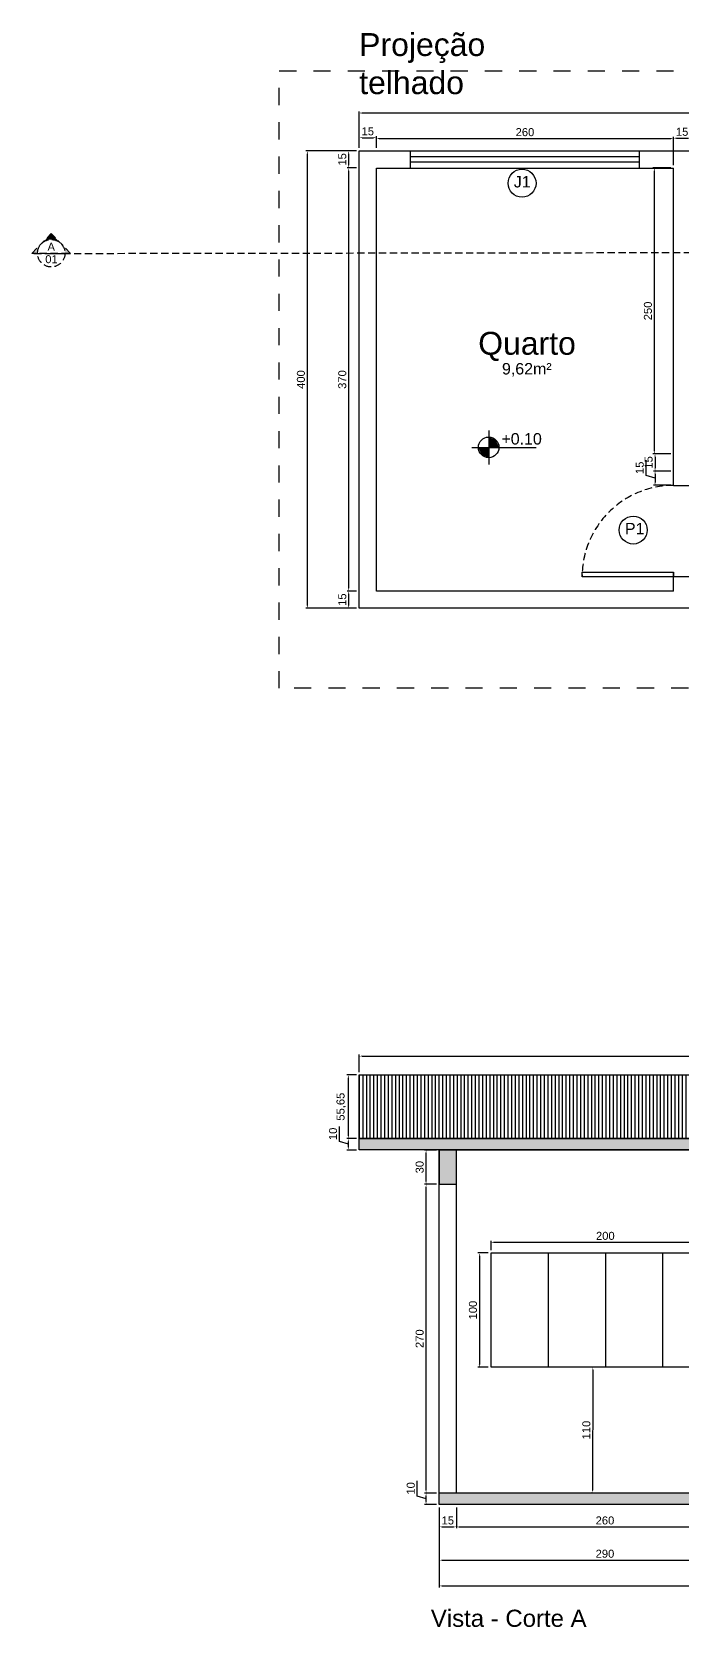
# Model space of a CAD drawing. Header units: millimetres. Extents: x -4297 to -1198, y -429 to 1112.
# Drawn here: x -4297 to -3728, y -306 to 1089 of the extents above; entities that cross this region are included whole.
import ezdxf

# ---------------------------------------------------------------- set-up
doc = ezdxf.new("R2010")
doc.units = ezdxf.units.MM
doc.linetypes.add('JIS_02_1.0', pattern=[2, 1, -1])
doc.linetypes.add('TRACEJADA2', pattern=[9.525, 6.35, -3.175])
for name, color, linetype in [('AMARELA', 50, 'Continuous'), ('Camada1', 200, 'TRACEJADA2'), ('Projeção', 10, 'JIS_02_1.0'), ('VERDE', 70, 'Continuous')]:
    doc.layers.add(name, color=color, linetype=linetype)
doc.styles.add('Anotativo', font='arial.ttf')
doc.styles.get("Standard").update_dxf_attribs({"font": 'arial.ttf'})
doc.styles.add('T20', font='arial.ttf', dxfattribs={"height": 15})
doc.dimstyles.new('Cota', dxfattribs={"dimtxt": 7, "dimasz": 2.5, "dimexe": 1.25, "dimexo": 2.5, "dimgap": 2, "dimtad": 1, "dimtxsty": 'Standard', "dimcen": 2.5, "dimclrd": 256, "dimclre": 256, "dimadec": 0, "dimazin": 0, "dimtfac": 1, "dimtmove": 1, "dimatfit": 3, "dimfxl": 1, "dimlwd": -1, "dimarcsym": 0})

# ---------------------------------------------------------------- blocks, each defined once
blk = doc.blocks.new('Janela 200 2.0')
for p, q in [((-100, 0), (-100, 15)), ((100, 15), (100, 0))]:
    blk.add_line(p, q)
at = {"layer": 'VERDE'}
for p, q in [((-100, 10), (100, 10)), ((100, 5), (-100, 5))]:
    blk.add_line(p, q, dxfattribs=at)
blk = doc.blocks.new('Cota-nivel-p')
for p, q in [((0, 0.297), (0, -0.297)), ((-0.297, 0), (0.828, 0))]:
    blk.add_line(p, q)
blk.add_circle((0, 0), 0.18)
for points in [[(0, 0), (-0.18, 0), (0, -0.18), (-0.127, -0.127)], [(0, 0), (0, 0.18), (0.18, 0), (0.127, 0.127)]]:
    blk.add_solid(points)
at = {"style": 'T20'}
blk.add_attdef('COTA', (0.223, 0.05), '', height=0.2, dxfattribs=at)
blk = doc.blocks.new('*D7')
at = {"layer": 'AMARELA', "lineweight": -2, "transparency": 16777216}
for p, q in [((-4012.7, 600.4), (-4020.7, 600.4)), ((-4012.7, 585.4), (-4020.7, 585.4))]:
    blk.add_line(p, q, dxfattribs=at)
at = {"layer": 'AMARELA', "transparency": 16777216}
blk.add_line((-4019.4, 587.9), (-4019.4, 597.9), dxfattribs=at)
for points in [[(-4019.8, 597.9), (-4019, 597.9), (-4019.4, 600.4)], [(-4019.8, 587.9), (-4019, 587.9), (-4019.4, 585.4)]]:
    blk.add_solid(points, dxfattribs=at)
at = {"layer": 'Defpoints', "color": 0, "transparency": 16777216}
for p in [(-4019.4, 600.4), (-4010.2, 600.4), (-4010.2, 585.4)]:
    blk.add_point(p, dxfattribs=at)
at = {"layer": 'AMARELA', "color": 0, "transparency": 16777216, "insert": (-4025, 592.9), "char_height": 7, "attachment_point": 5, "rotation": 90}
blk.add_mtext('15', dxfattribs=at)
blk = doc.blocks.new('*D8')
at = {"layer": 'AMARELA', "lineweight": -2, "transparency": 16777216}
for p, q in [((-4012.7, 970.4), (-4020.7, 970.4)), ((-4012.7, 600.4), (-4020.7, 600.4))]:
    blk.add_line(p, q, dxfattribs=at)
at = {"layer": 'AMARELA', "transparency": 16777216}
blk.add_line((-4019.4, 602.9), (-4019.4, 967.9), dxfattribs=at)
for points in [[(-4019.8, 967.9), (-4019, 967.9), (-4019.4, 970.4)], [(-4019.8, 602.9), (-4019, 602.9), (-4019.4, 600.4)]]:
    blk.add_solid(points, dxfattribs=at)
at = {"layer": 'Defpoints', "color": 0, "transparency": 16777216}
for p in [(-4019.4, 970.4), (-4010.2, 970.4), (-4010.2, 600.4)]:
    blk.add_point(p, dxfattribs=at)
at = {"layer": 'AMARELA', "color": 0, "transparency": 16777216, "insert": (-4025, 785.4), "char_height": 7, "attachment_point": 5, "rotation": 90}
blk.add_mtext('370', dxfattribs=at)
blk = doc.blocks.new('*D9')
at = {"layer": 'AMARELA', "lineweight": -2, "transparency": 16777216}
for p, q in [((-4012.7, 985.4), (-4020.7, 985.4)), ((-4012.7, 970.4), (-4020.7, 970.4))]:
    blk.add_line(p, q, dxfattribs=at)
at = {"layer": 'AMARELA', "transparency": 16777216}
blk.add_line((-4019.4, 972.9), (-4019.4, 982.9), dxfattribs=at)
for points in [[(-4019.8, 982.9), (-4019, 982.9), (-4019.4, 985.4)], [(-4019.8, 972.9), (-4019, 972.9), (-4019.4, 970.4)]]:
    blk.add_solid(points, dxfattribs=at)
at = {"layer": 'Defpoints', "color": 0, "transparency": 16777216}
for p in [(-4019.4, 985.4), (-4010.2, 985.4), (-4010.2, 970.4)]:
    blk.add_point(p, dxfattribs=at)
at = {"layer": 'AMARELA', "color": 0, "transparency": 16777216, "insert": (-4025, 977.9), "char_height": 7, "attachment_point": 5, "rotation": 90}
blk.add_mtext('15', dxfattribs=at)
blk = doc.blocks.new('*D10')
at = {"layer": 'AMARELA', "lineweight": -2, "transparency": 16777216}
for p, q in [((-4012.7, 985.4), (-4056.9, 985.4)), ((-4012.7, 585.4), (-4056.9, 585.4))]:
    blk.add_line(p, q, dxfattribs=at)
at = {"layer": 'AMARELA', "transparency": 16777216}
blk.add_line((-4055.6, 982.9), (-4055.6, 587.9), dxfattribs=at)
for points in [[(-4056, 982.9), (-4055.2, 982.9), (-4055.6, 985.4)], [(-4056, 587.9), (-4055.2, 587.9), (-4055.6, 585.4)]]:
    blk.add_solid(points, dxfattribs=at)
at = {"layer": 'Defpoints', "color": 0, "transparency": 16777216}
for p in [(-4010.2, 985.4), (-4055.6, 585.4), (-4010.2, 585.4)]:
    blk.add_point(p, dxfattribs=at)
at = {"layer": 'AMARELA', "color": 0, "transparency": 16777216, "insert": (-4061.2, 785.4), "char_height": 7, "attachment_point": 5, "rotation": 90}
blk.add_mtext('400', dxfattribs=at)
blk = doc.blocks.new('*D12')
at = {"layer": 'AMARELA', "lineweight": -2, "transparency": 16777216}
for p, q in [((-4010.2, 987.9), (-4010.2, 998.1)), ((-3995.2, 987.9), (-3995.2, 998.1))]:
    blk.add_line(p, q, dxfattribs=at)
at = {"layer": 'AMARELA', "transparency": 16777216}
blk.add_line((-4007.7, 996.9), (-3997.7, 996.9), dxfattribs=at)
for points in [[(-4007.7, 997.3), (-4007.7, 996.5), (-4010.2, 996.9)], [(-3997.7, 997.3), (-3997.7, 996.5), (-3995.2, 996.9)]]:
    blk.add_solid(points, dxfattribs=at)
at = {"layer": 'Defpoints', "color": 0, "transparency": 16777216}
for p in [(-3995.2, 996.9), (-4010.2, 985.4), (-3995.2, 985.4)]:
    blk.add_point(p, dxfattribs=at)
at = {"layer": 'AMARELA', "color": 0, "transparency": 16777216, "insert": (-4002.7, 1002.4), "char_height": 7, "attachment_point": 5}
blk.add_mtext('15', dxfattribs=at)
blk = doc.blocks.new('*D31')
at = {"layer": 'AMARELA', "lineweight": -2, "transparency": 16777216}
for p, q in [((-3737.7, 720.4), (-3752.6, 720.4)), ((-3737.7, 705.4), (-3752.6, 705.4))]:
    blk.add_line(p, q, dxfattribs=at)
at = {"layer": 'AMARELA', "transparency": 16777216}
blk.add_line((-3751.4, 717.9), (-3751.4, 707.9), dxfattribs=at)
for points in [[(-3751.8, 717.9), (-3751, 717.9), (-3751.4, 720.4)], [(-3751.8, 707.9), (-3751, 707.9), (-3751.4, 705.4)]]:
    blk.add_solid(points, dxfattribs=at)
at = {"layer": 'Defpoints', "color": 0, "transparency": 16777216}
for p in [(-3735.2, 720.4), (-3751.4, 705.4), (-3735.2, 705.4)]:
    blk.add_point(p, dxfattribs=at)
at = {"layer": 'AMARELA', "color": 0, "transparency": 16777216, "insert": (-3757, 712.9), "char_height": 7, "attachment_point": 5, "rotation": 90}
blk.add_mtext('15', dxfattribs=at)
blk = doc.blocks.new('*D32')
at = {"layer": 'AMARELA', "transparency": 16777216}
for p, q in [((-3759.2, 701.5), (-3759.2, 714.9)), ((-3751.4, 699.1), (-3759.2, 701.5)), ((-3751.4, 702.9), (-3751.4, 695.4))]:
    blk.add_line(p, q, dxfattribs=at)
at = {"layer": 'AMARELA', "lineweight": -2, "transparency": 16777216}
for p, q in [((-3737.7, 705.4), (-3752.6, 705.4)), ((-3737.7, 692.9), (-3752.6, 692.9))]:
    blk.add_line(p, q, dxfattribs=at)
at = {"layer": 'AMARELA', "transparency": 16777216}
for points in [[(-3751.8, 702.9), (-3751, 702.9), (-3751.4, 705.4)], [(-3751.8, 695.4), (-3751, 695.4), (-3751.4, 692.9)]]:
    blk.add_solid(points, dxfattribs=at)
at = {"layer": 'Defpoints', "color": 0, "transparency": 16777216}
for p in [(-3735.2, 705.4), (-3751.4, 692.9), (-3735.2, 692.9)]:
    blk.add_point(p, dxfattribs=at)
at = {"layer": 'AMARELA', "color": 0, "transparency": 16777216, "insert": (-3764.8, 708.2), "char_height": 7, "attachment_point": 5, "rotation": 90}
blk.add_mtext('15', dxfattribs=at)
blk = doc.blocks.new('*D33')
at = {"layer": 'AMARELA', "transparency": 16777216}
for p, q in [((-3959.5, -191), (-3959.5, -177.7)), ((-3951.7, -193.4), (-3959.5, -191)), ((-3951.7, -195.9), (-3951.7, -190.9))]:
    blk.add_line(p, q, dxfattribs=at)
at = {"layer": 'AMARELA', "lineweight": -2, "transparency": 16777216}
for p, q in [((-3942.7, -188.4), (-3953, -188.4)), ((-3942.7, -198.4), (-3953, -198.4))]:
    blk.add_line(p, q, dxfattribs=at)
at = {"layer": 'AMARELA', "transparency": 16777216}
for points in [[(-3952.1, -190.9), (-3951.3, -190.9), (-3951.7, -188.4)], [(-3952.1, -195.9), (-3951.3, -195.9), (-3951.7, -198.4)]]:
    blk.add_solid(points, dxfattribs=at)
at = {"layer": 'Defpoints', "color": 0, "transparency": 16777216}
for p in [(-3951.7, -188.4), (-3940.2, -188.4), (-3940.2, -198.4)]:
    blk.add_point(p, dxfattribs=at)
at = {"layer": 'AMARELA', "color": 0, "transparency": 16777216, "insert": (-3965.1, -184.3), "char_height": 7, "attachment_point": 5, "rotation": 90}
blk.add_mtext('10', dxfattribs=at)
blk = doc.blocks.new('*D34')
at = {"layer": 'AMARELA', "lineweight": -2, "transparency": 16777216}
for p, q in [((-3942.7, 81.6), (-3953, 81.6)), ((-3942.7, -188.4), (-3953, -188.4))]:
    blk.add_line(p, q, dxfattribs=at)
at = {"layer": 'AMARELA', "transparency": 16777216}
blk.add_line((-3951.7, -185.9), (-3951.7, 79.1), dxfattribs=at)
for points in [[(-3952.1, 79.1), (-3951.3, 79.1), (-3951.7, 81.6)], [(-3952.1, -185.9), (-3951.3, -185.9), (-3951.7, -188.4)]]:
    blk.add_solid(points, dxfattribs=at)
at = {"layer": 'Defpoints', "color": 0, "transparency": 16777216}
for p in [(-3951.7, 81.6), (-3940.2, 81.6), (-3940.2, -188.4)]:
    blk.add_point(p, dxfattribs=at)
at = {"layer": 'AMARELA', "color": 0, "transparency": 16777216, "insert": (-3957.3, -53.4), "char_height": 7, "attachment_point": 5, "rotation": 90}
blk.add_mtext('270', dxfattribs=at)
blk = doc.blocks.new('*D35')
at = {"layer": 'AMARELA', "lineweight": -2, "transparency": 16777216}
for p, q in [((-3942.7, 111.6), (-3953, 111.6)), ((-3942.7, 81.6), (-3953, 81.6))]:
    blk.add_line(p, q, dxfattribs=at)
at = {"layer": 'AMARELA', "transparency": 16777216}
blk.add_line((-3951.7, 84.1), (-3951.7, 109.1), dxfattribs=at)
for points in [[(-3952.1, 109.1), (-3951.3, 109.1), (-3951.7, 111.6)], [(-3952.1, 84.1), (-3951.3, 84.1), (-3951.7, 81.6)]]:
    blk.add_solid(points, dxfattribs=at)
at = {"layer": 'Defpoints', "color": 0, "transparency": 16777216}
for p in [(-3951.7, 111.6), (-3940.2, 111.6), (-3940.2, 81.6)]:
    blk.add_point(p, dxfattribs=at)
at = {"layer": 'AMARELA', "color": 0, "transparency": 16777216, "insert": (-3957.3, 96.6), "char_height": 7, "attachment_point": 5, "rotation": 90}
blk.add_mtext('30', dxfattribs=at)
blk = doc.blocks.new('*D36')
at = {"layer": 'AMARELA', "transparency": 16777216}
for p, q in [((-4027.5, 119), (-4027.5, 132.3)), ((-4019.7, 116.6), (-4027.5, 119)), ((-4019.7, 114.1), (-4019.7, 119.1))]:
    blk.add_line(p, q, dxfattribs=at)
at = {"layer": 'AMARELA', "lineweight": -2, "transparency": 16777216}
for p, q in [((-4012.7, 121.6), (-4021, 121.6)), ((-4012.7, 111.6), (-4021, 111.6))]:
    blk.add_line(p, q, dxfattribs=at)
at = {"layer": 'AMARELA', "transparency": 16777216}
for points in [[(-4020.1, 119.1), (-4019.3, 119.1), (-4019.7, 121.6)], [(-4020.1, 114.1), (-4019.3, 114.1), (-4019.7, 111.6)]]:
    blk.add_solid(points, dxfattribs=at)
at = {"layer": 'Defpoints', "color": 0, "transparency": 16777216}
for p in [(-4019.7, 121.6), (-4010.2, 121.6), (-4010.2, 111.6)]:
    blk.add_point(p, dxfattribs=at)
at = {"layer": 'AMARELA', "color": 0, "transparency": 16777216, "insert": (-4033.1, 125.7), "char_height": 7, "attachment_point": 5, "rotation": 90}
blk.add_mtext('10', dxfattribs=at)
blk = doc.blocks.new('*D37')
at = {"layer": 'AMARELA', "lineweight": -2, "transparency": 16777216}
for p, q in [((-4012.7, 177.3), (-4021, 177.3)), ((-4012.7, 121.6), (-4021, 121.6))]:
    blk.add_line(p, q, dxfattribs=at)
at = {"layer": 'AMARELA', "transparency": 16777216}
blk.add_line((-4019.7, 124.1), (-4019.7, 174.8), dxfattribs=at)
for points in [[(-4020.1, 174.8), (-4019.3, 174.8), (-4019.7, 177.3)], [(-4020.1, 124.1), (-4019.3, 124.1), (-4019.7, 121.6)]]:
    blk.add_solid(points, dxfattribs=at)
at = {"layer": 'Defpoints', "color": 0, "transparency": 16777216}
for p in [(-4019.7, 177.3), (-4010.2, 177.3), (-4010.2, 121.6)]:
    blk.add_point(p, dxfattribs=at)
at = {"layer": 'AMARELA', "color": 0, "transparency": 16777216, "insert": (-4025.9, 149.5), "char_height": 7, "attachment_point": 5, "rotation": 90}
blk.add_mtext('55,65', dxfattribs=at)
blk = doc.blocks.new('*D38')
at = {"layer": 'AMARELA', "lineweight": -2, "transparency": 16777216}
for p, q in [((-4010.2, 179.8), (-4010.2, 195)), ((-2812.2, 179.8), (-2812.2, 195))]:
    blk.add_line(p, q, dxfattribs=at)
at = {"layer": 'AMARELA', "transparency": 16777216}
blk.add_line((-4007.7, 193.7), (-2814.7, 193.7), dxfattribs=at)
for points in [[(-4007.7, 194.1), (-4007.7, 193.3), (-4010.2, 193.7)], [(-2814.7, 194.1), (-2814.7, 193.3), (-2812.2, 193.7)]]:
    blk.add_solid(points, dxfattribs=at)
at = {"layer": 'Defpoints', "color": 0, "transparency": 16777216}
for p in [(-2812.2, 193.7), (-4010.2, 177.3), (-2812.2, 177.3)]:
    blk.add_point(p, dxfattribs=at)
at = {"layer": 'AMARELA', "color": 0, "transparency": 16777216, "insert": (-3411.2, 199.3), "char_height": 7, "attachment_point": 5}
blk.add_mtext('1198', dxfattribs=at)
blk = doc.blocks.new('*D39')
at = {"layer": 'AMARELA', "lineweight": -2, "transparency": 16777216}
for p, q in [((-3894.9, 24.1), (-3894.9, 32.2)), ((-3694.9, 24.1), (-3694.9, 32.2))]:
    blk.add_line(p, q, dxfattribs=at)
at = {"layer": 'AMARELA', "transparency": 16777216}
blk.add_line((-3892.4, 30.9), (-3697.4, 30.9), dxfattribs=at)
for points in [[(-3892.4, 31.4), (-3892.4, 30.5), (-3894.9, 30.9)], [(-3697.4, 31.4), (-3697.4, 30.5), (-3694.9, 30.9)]]:
    blk.add_solid(points, dxfattribs=at)
at = {"layer": 'Defpoints', "color": 0, "transparency": 16777216}
for p in [(-3694.9, 30.9), (-3894.9, 21.6), (-3694.9, 21.6)]:
    blk.add_point(p, dxfattribs=at)
at = {"layer": 'AMARELA', "color": 0, "transparency": 16777216, "insert": (-3794.9, 36.5), "char_height": 7, "attachment_point": 5}
blk.add_mtext('200', dxfattribs=at)
blk = doc.blocks.new('*D40')
at = {"layer": 'AMARELA', "lineweight": -2, "transparency": 16777216}
for p, q in [((-3897.4, 21.6), (-3906.4, 21.6)), ((-3897.4, -78.4), (-3906.4, -78.4))]:
    blk.add_line(p, q, dxfattribs=at)
at = {"layer": 'AMARELA', "transparency": 16777216}
blk.add_line((-3905.1, 19.1), (-3905.1, -75.9), dxfattribs=at)
for points in [[(-3905.6, 19.1), (-3904.7, 19.1), (-3905.1, 21.6)], [(-3905.6, -75.9), (-3904.7, -75.9), (-3905.1, -78.4)]]:
    blk.add_solid(points, dxfattribs=at)
at = {"layer": 'Defpoints', "color": 0, "transparency": 16777216}
for p in [(-3894.9, 21.6), (-3905.1, -78.4), (-3894.9, -78.4)]:
    blk.add_point(p, dxfattribs=at)
at = {"layer": 'AMARELA', "color": 0, "transparency": 16777216, "insert": (-3910.7, -28.4), "char_height": 7, "attachment_point": 5, "rotation": 90}
blk.add_mtext('100', dxfattribs=at)
blk = doc.blocks.new('*D41')
at = {"layer": 'AMARELA', "lineweight": -2, "transparency": 16777216}
for p, q in [((-3797.4, -78.4), (-3807, -78.3)), ((-3797.7, -188.4), (-3807.4, -188.3))]:
    blk.add_line(p, q, dxfattribs=at)
at = {"layer": 'AMARELA', "transparency": 16777216}
blk.add_line((-3805.8, -80.8), (-3806.1, -185.8), dxfattribs=at)
for points in [[(-3806.2, -80.8), (-3805.4, -80.8), (-3805.8, -78.3)], [(-3806.5, -185.8), (-3805.7, -185.8), (-3806.1, -188.3)]]:
    blk.add_solid(points, dxfattribs=at)
at = {"layer": 'Defpoints', "color": 0, "transparency": 16777216}
for p in [(-3794.9, -78.4), (-3806.1, -188.3), (-3795.2, -188.4)]:
    blk.add_point(p, dxfattribs=at)
at = {"layer": 'AMARELA', "color": 0, "transparency": 16777216, "insert": (-3811.5, -133.3), "char_height": 7, "attachment_point": 5, "rotation": 89.8263}
blk.add_mtext('110', dxfattribs=at)
blk = doc.blocks.new('*D52')
at = {"layer": 'AMARELA', "lineweight": -2, "transparency": 16777216}
for p, q in [((-3940.2, -200.9), (-3940.2, -219.2)), ((-3925.2, -200.9), (-3925.2, -219.2))]:
    blk.add_line(p, q, dxfattribs=at)
at = {"layer": 'AMARELA', "transparency": 16777216}
blk.add_line((-3937.7, -218), (-3927.7, -218), dxfattribs=at)
for points in [[(-3937.7, -217.6), (-3937.7, -218.4), (-3940.2, -218)], [(-3927.7, -217.6), (-3927.7, -218.4), (-3925.2, -218)]]:
    blk.add_solid(points, dxfattribs=at)
at = {"layer": 'Defpoints', "color": 0, "transparency": 16777216}
for p in [(-3940.2, -198.4), (-3925.2, -198.4), (-3925.2, -218)]:
    blk.add_point(p, dxfattribs=at)
at = {"layer": 'AMARELA', "color": 0, "transparency": 16777216, "insert": (-3932.7, -212.4), "char_height": 7, "attachment_point": 5}
blk.add_mtext('15', dxfattribs=at)
blk = doc.blocks.new('*D53')
at = {"layer": 'AMARELA', "lineweight": -2, "transparency": 16777216}
for p, q in [((-3925.2, -200.9), (-3925.2, -219.2)), ((-3665.2, -200.9), (-3665.2, -219.2))]:
    blk.add_line(p, q, dxfattribs=at)
at = {"layer": 'AMARELA', "transparency": 16777216}
blk.add_line((-3922.7, -218), (-3667.7, -218), dxfattribs=at)
for points in [[(-3922.7, -217.6), (-3922.7, -218.4), (-3925.2, -218)], [(-3667.7, -217.6), (-3667.7, -218.4), (-3665.2, -218)]]:
    blk.add_solid(points, dxfattribs=at)
at = {"layer": 'Defpoints', "color": 0, "transparency": 16777216}
for p in [(-3925.2, -198.4), (-3665.2, -198.4), (-3665.2, -218)]:
    blk.add_point(p, dxfattribs=at)
at = {"layer": 'AMARELA', "color": 0, "transparency": 16777216, "insert": (-3795.2, -212.4), "char_height": 7, "attachment_point": 5}
blk.add_mtext('260', dxfattribs=at)
blk = doc.blocks.new('*D61')
at = {"layer": 'AMARELA', "lineweight": -2, "transparency": 16777216}
for p, q in [((-3940.2, -200.9), (-3940.2, -270.9)), ((-2882.2, -200.9), (-2882.2, -270.9))]:
    blk.add_line(p, q, dxfattribs=at)
at = {"layer": 'AMARELA', "transparency": 16777216}
blk.add_line((-3937.7, -269.6), (-2884.7, -269.6), dxfattribs=at)
for points in [[(-3937.7, -269.2), (-3937.7, -270), (-3940.2, -269.6)], [(-2884.7, -269.2), (-2884.7, -270), (-2882.2, -269.6)]]:
    blk.add_solid(points, dxfattribs=at)
at = {"layer": 'Defpoints', "color": 0, "transparency": 16777216}
for p in [(-3940.2, -198.4), (-2882.2, -198.4), (-2882.2, -269.6)]:
    blk.add_point(p, dxfattribs=at)
at = {"layer": 'AMARELA', "color": 0, "transparency": 16777216, "insert": (-3411.2, -264), "char_height": 7, "attachment_point": 5}
blk.add_mtext('1058', dxfattribs=at)
blk = doc.blocks.new('*D62')
at = {"layer": 'AMARELA', "lineweight": -2, "transparency": 16777216}
for p, q in [((-3940.2, -200.9), (-3940.2, -248.3)), ((-3650.2, -200.9), (-3650.2, -248.3))]:
    blk.add_line(p, q, dxfattribs=at)
at = {"layer": 'AMARELA', "transparency": 16777216}
blk.add_line((-3937.7, -247.1), (-3652.7, -247.1), dxfattribs=at)
for points in [[(-3937.7, -246.7), (-3937.7, -247.5), (-3940.2, -247.1)], [(-3652.7, -246.7), (-3652.7, -247.5), (-3650.2, -247.1)]]:
    blk.add_solid(points, dxfattribs=at)
at = {"layer": 'Defpoints', "color": 0, "transparency": 16777216}
for p in [(-3940.2, -198.4), (-3650.2, -198.4), (-3650.2, -247.1)]:
    blk.add_point(p, dxfattribs=at)
at = {"layer": 'AMARELA', "color": 0, "transparency": 16777216, "insert": (-3795.2, -241.5), "char_height": 7, "attachment_point": 5}
blk.add_mtext('290', dxfattribs=at)
blk = doc.blocks.new('*D67')
at = {"layer": 'AMARELA', "lineweight": -2, "transparency": 16777216}
for p, q in [((-4010.2, 987.9), (-4010.2, 1019.7)), ((-2952.2, 987.9), (-2952.2, 1019.7))]:
    blk.add_line(p, q, dxfattribs=at)
at = {"layer": 'AMARELA', "transparency": 16777216}
blk.add_line((-4007.7, 1018.5), (-2954.7, 1018.5), dxfattribs=at)
for points in [[(-4007.7, 1018.9), (-4007.7, 1018), (-4010.2, 1018.5)], [(-2954.7, 1018.9), (-2954.7, 1018), (-2952.2, 1018.5)]]:
    blk.add_solid(points, dxfattribs=at)
at = {"layer": 'Defpoints', "color": 0, "transparency": 16777216}
for p in [(-2952.2, 1018.5), (-4010.2, 985.4), (-2952.2, 985.4)]:
    blk.add_point(p, dxfattribs=at)
at = {"layer": 'AMARELA', "color": 0, "transparency": 16777216, "insert": (-3481.2, 1024), "char_height": 7, "attachment_point": 5}
blk.add_mtext('1058', dxfattribs=at)
blk = doc.blocks.new('*D68')
at = {"layer": 'AMARELA', "lineweight": -2, "transparency": 16777216}
for p, q in [((-3737.7, 970.4), (-3753.3, 970.4)), ((-3737.7, 720.4), (-3753.3, 720.4))]:
    blk.add_line(p, q, dxfattribs=at)
at = {"layer": 'AMARELA', "transparency": 16777216}
blk.add_line((-3752, 722.9), (-3752, 967.9), dxfattribs=at)
for points in [[(-3752.5, 967.9), (-3751.6, 967.9), (-3752, 970.4)], [(-3752.5, 722.9), (-3751.6, 722.9), (-3752, 720.4)]]:
    blk.add_solid(points, dxfattribs=at)
at = {"layer": 'Defpoints', "color": 0, "transparency": 16777216}
for p in [(-3752, 970.4), (-3735.2, 970.4), (-3735.2, 720.4)]:
    blk.add_point(p, dxfattribs=at)
at = {"layer": 'AMARELA', "color": 0, "transparency": 16777216, "insert": (-3757.6, 845.4), "char_height": 7, "attachment_point": 5, "rotation": 90}
blk.add_mtext('250', dxfattribs=at)
blk = doc.blocks.new('*D69')
at = {"layer": 'AMARELA', "lineweight": -2, "transparency": 16777216}
for p, q in [((-3735.2, 972.9), (-3735.2, 997.7)), ((-3720.2, 972.9), (-3720.2, 997.7))]:
    blk.add_line(p, q, dxfattribs=at)
at = {"layer": 'AMARELA', "transparency": 16777216}
blk.add_line((-3732.7, 996.5), (-3722.7, 996.5), dxfattribs=at)
for points in [[(-3732.7, 996.9), (-3732.7, 996), (-3735.2, 996.5)], [(-3722.7, 996.9), (-3722.7, 996), (-3720.2, 996.5)]]:
    blk.add_solid(points, dxfattribs=at)
at = {"layer": 'Defpoints', "color": 0, "transparency": 16777216}
for p in [(-3720.2, 996.5), (-3735.2, 970.4), (-3720.2, 970.4)]:
    blk.add_point(p, dxfattribs=at)
at = {"layer": 'AMARELA', "color": 0, "transparency": 16777216, "insert": (-3727.7, 1002), "char_height": 7, "attachment_point": 5}
blk.add_mtext('15', dxfattribs=at)
blk = doc.blocks.new('*D70')
at = {"layer": 'AMARELA', "lineweight": -2, "transparency": 16777216}
for p, q in [((-3995.2, 987.9), (-3995.2, 997.4)), ((-3735.2, 987.8), (-3735.2, 997.4))]:
    blk.add_line(p, q, dxfattribs=at)
at = {"layer": 'AMARELA', "transparency": 16777216}
blk.add_line((-3992.7, 996.2), (-3737.7, 996.2), dxfattribs=at)
for points in [[(-3992.7, 996.6), (-3992.7, 995.7), (-3995.2, 996.2)], [(-3737.7, 996.6), (-3737.7, 995.7), (-3735.2, 996.2)]]:
    blk.add_solid(points, dxfattribs=at)
at = {"layer": 'Defpoints', "color": 0, "transparency": 16777216}
for p in [(-3735.2, 996.2), (-3995.2, 985.4), (-3735.2, 985.3)]:
    blk.add_point(p, dxfattribs=at)
at = {"layer": 'AMARELA', "color": 0, "transparency": 16777216, "insert": (-3865.2, 1001.7), "char_height": 7, "attachment_point": 5}
blk.add_mtext('260', dxfattribs=at)

msp = doc.modelspace()

# ---------------------------------------------------------------- hatches: boundary and pattern name
h = msp.add_hatch(color=0)
h.dxf.hatch_style = 1
h.paths.add_polyline_path([(-3925.214, 111.632), (-3940.214, 111.632), (-3940.214, 81.632), (-3925.214, 81.632)])
h = msp.add_hatch(color=0)
h.dxf.hatch_style = 1
h.paths.add_polyline_path([(-3650.214, -198.368), (-3650.214, -188.368), (-3940.214, -188.368), (-3940.214, -198.368)])
h.paths.add_polyline_path([(-3532.214, -188.368), (-3532.214, -198.368), (-2882.214, -198.368), (-2882.214, -188.368)])
at = {"layer": 'AMARELA'}
h = msp.add_hatch(dxfattribs=at)
h.set_pattern_fill('LINE', color=0, angle=90)
h.set_pattern_definition([(90, (0, 518.5583), (-3.175, 2e-16), [])])
h.paths.add_polyline_path([(-2812.214, 177.282), (-4010.214, 177.282), (-4010.214, 121.632), (-2812.214, 121.632)])
h = msp.add_hatch(color=0, dxfattribs=at)
h.dxf.hatch_style = 1
h.paths.add_polyline_path([(-4010.214, 121.632), (-4010.214, 111.632), (-2812.214, 111.632), (-2812.214, 121.632)])
at = {"layer": 'Camada1'}
h = msp.add_hatch(color=256, dxfattribs=at)
h.dxf.hatch_style = 1
h.paths.add_polyline_path([(-4288.272, 904.15, -0.42050963), (-4271.121, 904.31), (-4279.618, 912.991)])
h = msp.add_hatch(color=256, dxfattribs=at)
h.dxf.hatch_style = 1
h.paths.add_polyline_path([(-4262.669, 895.676), (-4271.121, 904.31, -0.20204831), (-4267.619, 895.676)])
h.paths.add_polyline_path([(-4296.566, 895.676), (-4291.616, 895.676, -0.19717292), (-4288.272, 904.15)])

# ---------------------------------------------------------------- linework, layer by layer
for p, q in [((-4010.214, 985.359), (-2952.214, 985.359)), ((-4010.214, 585.359), (-4010.214, 985.359)), ((-3995.214, 970.359), (-3735.214, 970.359)), ((-3995.214, 600.359), (-3995.214, 970.359)), ((-3735.214, 692.859), (-3735.214, 970.359)), ((-3735.214, 600.359), (-3735.214, 616.859)), ((-3735.214, 600.359), (-3995.214, 600.359)), ((-2952.214, 585.359), (-4010.214, 585.359)), ((-3940.214, 111.632), (-2882.214, 111.632)), ((-3940.214, -198.368), (-3940.214, 111.632)), ((-3940.214, 111.632), (-3940.214, 81.632)), ((-3925.214, 111.632), (-3940.214, 111.632)), ((-3925.214, -188.368), (-3925.214, 111.632)), ((-3925.214, 81.632), (-3925.214, 111.632)), ((-3940.214, 81.632), (-3925.214, 81.632)), ((-3844.881, 21.632), (-3844.881, -78.368)), ((-3794.881, 21.632), (-3794.881, -78.368)), ((-3744.881, 21.632), (-3744.881, -78.368)), ((-3650.214, -188.368), (-3940.214, -188.368)), ((-3650.214, -198.368), (-3940.214, -198.368))]:
    msp.add_line(p, q)
for points in [[(-3735.214, 692.859), (-3720.214, 692.859)], [(-3720.214, 612.859), (-3735.214, 612.859), (-3735.214, 616.859)]]:
    msp.add_lwpolyline(points)
for points in [[(-4010.214, 177.282), (-2812.214, 177.282), (-2812.214, 121.632), (-4010.214, 121.632)], [(-4010.214, 121.632), (-2812.214, 121.632), (-2812.214, 111.632), (-4010.214, 111.632)], [(-3894.881, 21.632), (-3694.881, 21.632), (-3694.881, -78.368), (-3894.881, -78.368)]]:
    msp.add_lwpolyline(points, close=True)
at = {"layer": 'AMARELA'}
for centre in [(-3867.737, 957.105), (-3770.497, 653.759)]:
    msp.add_circle(centre, 12.238, dxfattribs=at)
at = {"layer": 'Camada1'}
for p, q in [((-4296.566, 895.676), (-4279.618, 912.991)), ((-4262.669, 895.676), (-4279.618, 912.991)), ((-4264.457, 895.676), (-4296.566, 895.676)), ((-4294.778, 895.676), (-4262.669, 895.676)), ((-4294.457, 895.676), (-4264.457, 895.676)), ((-4278.724, 895.676), (-2821.668, 897.747))]:
    msp.add_line(p, q, dxfattribs=at)
msp.add_circle((-4279.618, 895.837), 12, dxfattribs=at)
at = {"layer": 'Projeção', "ltscale": 15}
msp.add_lwpolyline([(-3422.214, 335.359), (-3422.214, 515.359), (-4080.214, 515.359), (-4080.214, 1055.359), (-2882.214, 1055.359), (-2882.214, 585.359), (-2882.214, 335.359)], close=True, dxfattribs=at)
at = {"layer": 'Projeção', "linetype": 'TRACEJADA2'}
msp.add_arc((-3735.214, 612.859), 80, 90, 180, dxfattribs=at)
at = {"layer": 'VERDE'}
msp.add_lwpolyline([(-3735.214, 612.859), (-3815.214, 612.859), (-3815.214, 616.859), (-3735.214, 616.859)], close=True, dxfattribs=at)

# ---------------------------------------------------------------- block references
msp.add_blockref('Janela 200 2.0', (-3865.214, 970.359))
at = {"layer": 'AMARELA', "xscale": 50, "yscale": 50, "zscale": 50}
msp.add_blockref('Cota-nivel-p', (-3896.939, 726.055), dxfattribs=at).add_auto_attribs({'COTA': '+0.10'})

# ---------------------------------------------------------------- texts
at = {"insert": (-3947.524, -290.404), "char_height": 15, "attachment_point": 1, "style": 'T20'}
msp.add_mtext_dynamic_manual_height_columns('Vista - Corte A', width=246.31152, gutter_width=12.5, heights=[0], dxfattribs=at)
at = {"layer": 'AMARELA', "char_height": 10, "attachment_point": 1}
for s, insert in [('J1', (-3874.942, 963.369)), ('P1', (-3777.702, 660.024))]:
    msp.add_mtext(s, dxfattribs=dict(at, insert=insert))
at = {"layer": 'AMARELA', "attachment_point": 1}
for s, insert, char_height in [('Quarto', (-3906.084, 827.073), 20), ('9,62m²', (-3885.314, 799.815), 10)]:
    msp.add_mtext_dynamic_manual_height_columns(s, width=218.17146, gutter_width=12.5, heights=[0], dxfattribs=dict(at, insert=insert, char_height=char_height))
at = {"layer": 'Camada1', "char_height": 7, "width": 12.70383, "attachment_point": 1, "style": 'Anotativo'}
for s, insert in [('01', (-4284.867, 894.119)), ('A', (-4282.918, 905.064))]:
    msp.add_mtext(s, dxfattribs=dict(at, insert=insert))
at = {"layer": 'Projeção', "insert": (-4010.214, 1088.336), "char_height": 20, "attachment_point": 1}
msp.add_mtext_dynamic_manual_height_columns('Projeção \\Ptelhado', width=218.17146, gutter_width=12.5, heights=[0], dxfattribs=at)

# ---------------------------------------------------------------- dimensions: what is measured, and where the dimension line sits
at = {"layer": 'AMARELA'}
for base, p1, p2, picture, middle in [((-2952.214, 1018.466), (-4010.214, 985.359), (-2952.214, 985.359), '*D67', (-3481.214, 1024.04)), ((-3995.214, 996.874), (-4010.214, 985.359), (-3995.214, 985.359), '*D12', (-4002.714, 1002.448)), ((-3735.214, 996.156), (-3995.214, 985.359), (-3735.214, 985.284), '*D70', (-3865.214, 1001.73)), ((-3720.214, 996.458), (-3735.214, 970.359), (-3720.214, 970.359), '*D69', (-3727.714, 1002.032)), ((-2812.214, 193.707), (-4010.214, 177.282), (-2812.214, 177.282), '*D38', (-3411.214, 199.281)), ((-3694.881, 30.938), (-3894.881, 21.632), (-3694.881, 21.632), '*D39', (-3794.881, 36.512)), ((-3925.214, -217.983), (-3940.214, -198.368), (-3925.214, -198.368), '*D52', (-3932.714, -212.409)), ((-2882.214, -269.6), (-3940.214, -198.368), (-2882.214, -198.368), '*D61', (-3411.214, -264.026)), ((-3650.214, -247.091), (-3940.214, -198.368), (-3650.214, -198.368), '*D62', (-3795.214, -241.517))]:
    dim = msp.add_linear_dim(base=base, p1=p1, p2=p2, dimstyle='Cota', dxfattribs=at)
    dim.commit()
    dim.dimension.update_dxf_attribs({"geometry": picture, "text_midpoint": middle})
for base, p1, p2, picture, middle in [((-4055.629, 585.359), (-4010.214, 985.359), (-4010.214, 585.359), '*D10', (-4061.203, 785.359)), ((-3752.048, 970.359), (-3735.214, 720.359), (-3735.214, 970.359), '*D68', (-3757.622, 845.359)), ((-4019.416, 600.359), (-4010.214, 585.359), (-4010.214, 600.359), '*D7', (-4024.99, 592.859)), ((-4019.712, 121.632), (-4010.214, 111.632), (-4010.214, 121.632), '*D36', (-4033.11, 120.98)), ((-3905.135, -78.368), (-3894.881, 21.632), (-3894.881, -78.368), '*D40', (-3910.709, -28.368)), ((-3951.716, -188.368), (-3940.214, -198.368), (-3940.214, -188.368), '*D33', (-3965.114, -189.02))]:
    dim = msp.add_linear_dim(base=base, p1=p1, p2=p2, angle=90, dimstyle='Cota', dxfattribs=at)
    dim.commit()
    dim.dimension.update_dxf_attribs({"geometry": picture, "text_midpoint": middle})
for base, p1, p2, picture, middle in [((-4019.416, 985.359), (-4010.214, 970.359), (-4010.214, 985.359), '*D9', (-4024.99, 977.859)), ((-4019.416, 970.359), (-4010.214, 600.359), (-4010.214, 970.359), '*D8', (-4024.992, 785.359)), ((-3751.378, 705.359), (-3735.214, 720.359), (-3735.214, 705.359), '*D31', (-3756.952, 712.859)), ((-4019.712, 177.282), (-4010.214, 121.632), (-4010.214, 177.282), '*D37', (-4025.918, 149.457)), ((-3951.716, 111.632), (-3940.214, 81.632), (-3940.214, 111.632), '*D35', (-3957.293, 96.632)), ((-3951.716, 81.632), (-3940.214, -188.368), (-3940.214, 81.632), '*D34', (-3957.29, -53.368))]:
    dim = msp.add_linear_dim(base=base, p1=p1, p2=p2, angle=90, dimstyle='Cota', override={"dimtmove": 1}, dxfattribs=at)
    dim.commit()
    dim.dimension.update_dxf_attribs({"geometry": picture, "text_midpoint": middle})
dim = msp.add_linear_dim(base=(-3751.378, 692.859), p1=(-3735.214, 705.359), p2=(-3735.214, 692.859), angle=90, text='15', dimstyle='Cota', override={"dimtmove": 1}, dxfattribs=at)
dim.commit()
dim.dimension.update_dxf_attribs({"geometry": '*D32', "text_midpoint": (-3764.776, 703.457)})
dim = msp.add_aligned_dim(p1=(-3794.881, -78.368), p2=(-3795.214, -188.368), distance=-10.904, dimstyle='Cota', dxfattribs=at)
dim.commit()
dim.dimension.update_dxf_attribs({"geometry": '*D41', "text_midpoint": (-3811.526, -133.318)})
dim = msp.add_linear_dim(base=(-3665.214, -217.983), p1=(-3925.214, -198.368), p2=(-3665.214, -198.368), dimstyle='Cota', override={"dimtmove": 1}, dxfattribs=at)
dim.commit()
dim.dimension.update_dxf_attribs({"geometry": '*D53', "text_midpoint": (-3795.214, -212.409)})

doc.saveas('drawing.dxf')
